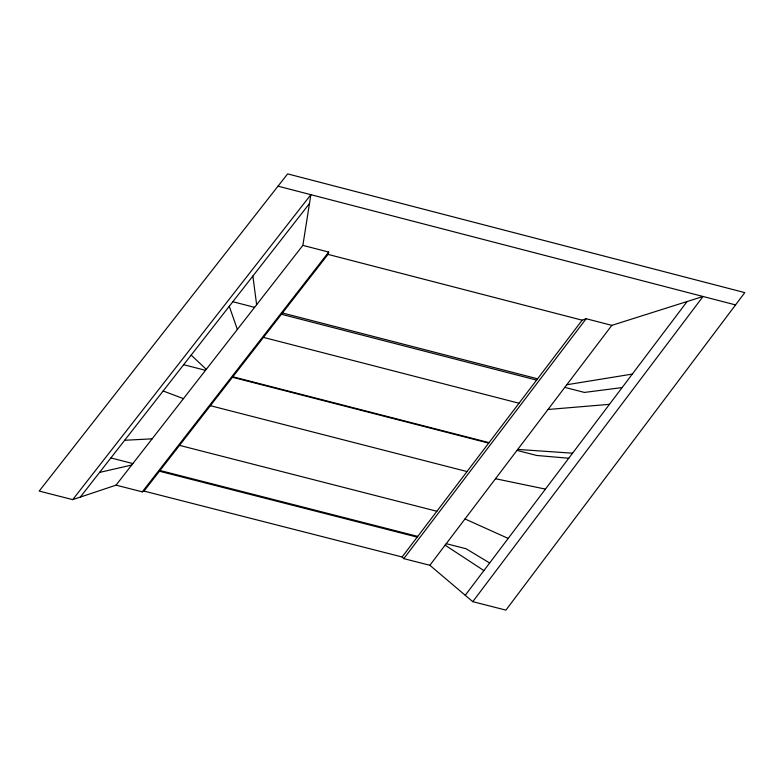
<?xml version="1.0" encoding="UTF-8"?>
<svg xmlns="http://www.w3.org/2000/svg" width="784" height="784" viewBox="0 0 784 784"><rect width="100%" height="100%" fill="white"/><g stroke="black" fill="none" stroke-linecap="round" stroke-linejoin="round"><path stroke-width="1.18" d="M116.042 485.149L302.869 245.372L310.866 194.697L72.716 499.633L39.2 491.088L287.64 173.881L744.8 292.618L505.915 610.119L472.752 601.661L429.857 565.284L403.799 558.629L402.104 556.983L143.991 491.078L142.286 491.842L116.042 485.149L72.716 499.633M143.991 491.078L327.996 254.388L328.712 252.066L302.869 245.372M465.245 595.291L687.107 301.526M472.752 601.661L703.042 296.479L611.824 325.36L586.167 318.725L582.149 320.186L402.104 556.983M429.857 565.284L611.824 325.36M403.799 558.629L586.167 318.725M142.286 491.842L328.712 252.066M80.311 497.095L309.474 203.546M99.578 472.409L131.712 465.039M566.783 384.748L632.316 374.076M622.124 387.57L584.413 392.431L564.794 387.374M548.016 409.493L609.452 404.338M124.676 440.265L152.116 438.844M517.734 449.418L572.555 453.201M568.743 458.248L536.687 455.465L516.989 450.398M495.508 478.73L545.439 489.108M110.877 457.944L132.859 463.56M159.985 470.498L417.754 536.403M446.233 543.684L466.059 548.751L489.647 562.981M159.426 471.223L417.196 537.128M263.463 337.394L519.008 403.231M232.848 376.771L489.049 442.637M183.662 364.707L205.506 370.322M232.476 377.261L488.677 443.117M210.367 405.691L467.048 471.566M179.526 445.371L436.864 511.266M327.996 254.388L582.149 320.186M282.446 312.973L537.579 378.799M232.828 301.732L254.584 307.338M281.446 314.266L536.599 380.093M278.016 186.161L735.549 304.917M163.15 390.981L183.446 398.644M464.99 518.949L508.189 538.422M445.116 545.164L483.895 570.585M191.159 355.103L206.27 369.342M229.271 306.289L237.356 329.456M252.879 276.037L256.633 304.721"/></g></svg>
